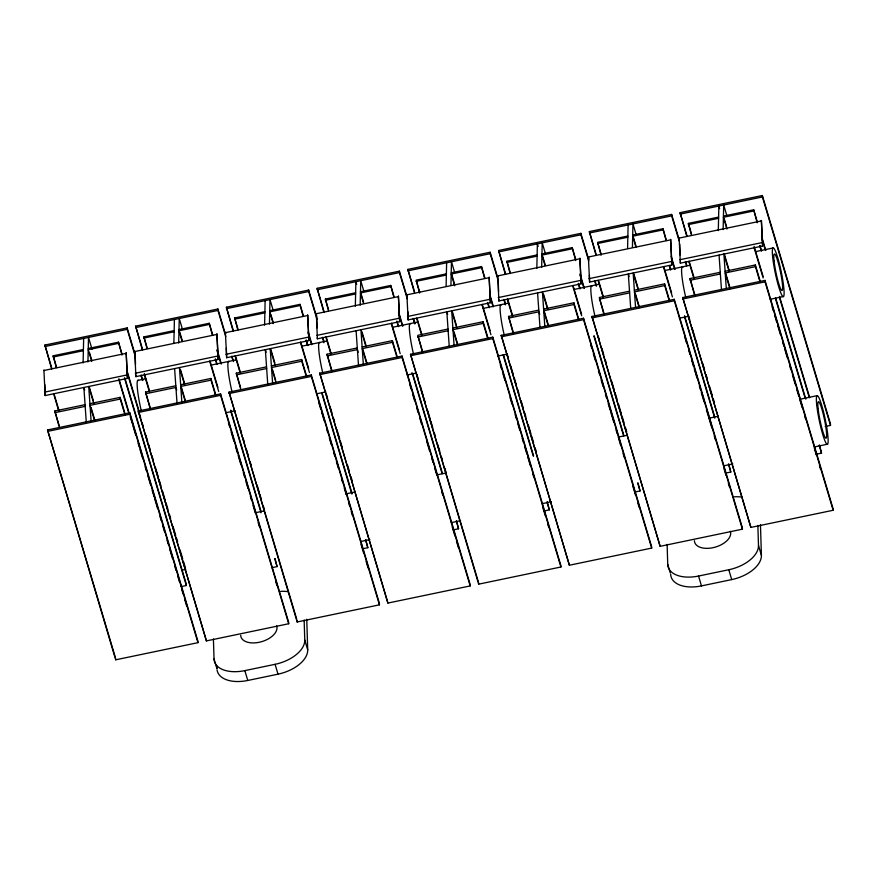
<?xml version="1.0" encoding="UTF-8"?>
<svg xmlns="http://www.w3.org/2000/svg" width="877" height="877" viewBox="0 0 877 877"><rect width="100%" height="100%" fill="white"/><g stroke="black" fill="none" stroke-linecap="round" stroke-linejoin="round"><path stroke-width="1.32" d="M56.249 367.452L53.168 355.799L83.414 349.495M83.107 362.968L83.655 338.423M87.952 361.96L88.5 337.415L92.019 349.232M121.98 355.141L118.494 342.183L88.248 348.487M146.996 348.542L143.905 336.889L174.15 330.585M173.876 342.688L174.402 319.513M178.689 343.05L179.237 318.504L182.372 329.007M212.333 334.915L209.241 323.273L178.996 329.577M237.733 329.62L234.652 317.978L264.898 311.675M264.591 325.137L265.139 300.603M269.436 324.128L269.984 299.594L273.109 310.096M303.069 316.005L299.978 304.363L269.732 310.666M328.48 310.71L325.389 299.068L355.634 292.765M355.338 306.226L355.887 281.692L356.665 284.312M360.173 305.218L360.721 280.684L363.856 291.186M393.817 297.095L390.725 285.442L360.48 291.745L363.604 302.247M419.612 293.104L416.137 280.147L446.382 273.843M446.108 285.946L446.623 262.771M450.942 284.937L451.469 261.763L454.593 272.265M484.553 278.184L481.462 266.531L451.216 272.835M509.965 272.89L506.873 261.236L537.119 254.933M536.823 268.395L537.371 243.861L538.149 246.492M541.657 267.386L542.205 242.852L545.341 253.354M575.685 260.568L572.21 247.621L541.964 253.924M601.096 255.273L597.621 242.326L627.866 236.023M627.592 248.125L628.107 224.95M632.427 247.117L632.953 223.942L636.077 234.444M666.038 240.353L662.946 228.711L632.701 235.014M691.449 235.058L688.357 223.405L718.603 217.101M718.307 230.574L718.855 206.029L719.633 208.66M723.141 229.566L723.689 205.021L726.825 215.523M757.169 222.747L753.694 209.789L723.448 216.093M127.428 378.404L126.178 352.905L127.428 378.404L45.155 395.56L43.905 370.05L44.245 370.576M218.176 359.493L216.926 333.994L218.176 359.493L135.902 376.639L134.729 351.151M308.912 340.583L307.663 315.073L308.912 340.583L226.639 357.728L225.389 332.23L225.871 333.205M399.66 321.673L398.41 296.163L399.66 321.673L317.386 338.818L316.334 313.506M490.396 302.751L489.147 277.253L490.396 302.751L408.123 319.908L406.873 294.398L407.356 295.385M581.144 283.841L579.894 258.331L581.144 283.841L498.87 300.986L497.818 275.674M671.881 264.931L670.631 239.421L671.881 264.931L589.607 282.076L588.357 256.566L588.895 259M762.628 246.009L761.379 220.511L762.628 246.009L680.355 263.166L679.105 237.656L679.434 238.182M51.6 368.811L44.902 345.056L127.176 327.91L135.003 354.165M142.337 349.901L135.639 326.145L217.913 309L225.345 333.94M233.085 330.991L226.387 307.235L308.66 290.079L316.093 315.029M323.821 312.08L317.123 288.314L399.397 271.168L407.224 297.424M414.569 293.159L407.871 269.403L490.144 252.258L497.577 277.198M505.305 274.249L498.607 250.493L580.881 233.348L588.708 259.603M596.053 255.339L589.355 231.583L671.629 214.426L679.061 239.377M686.79 236.417L680.092 212.662L762.365 195.516L830.464 423.942L830.508 425.378L825.169 426.496M44.946 346.503L127.22 329.346L127.176 327.91M135.683 327.581L217.956 310.436L217.913 309M226.43 308.671L308.704 291.526L308.66 290.079M317.167 289.761L399.441 272.604L399.397 271.168M407.915 270.84L490.188 253.694L490.144 252.258M498.651 251.929L580.925 234.784L580.881 233.348M589.399 233.019L671.672 215.874L671.629 214.426M680.135 214.109L762.409 196.952L762.365 195.516M53.135 357.005L83.381 350.701M118.472 343.389L88.226 349.693L91.723 361.445M143.883 338.083L174.128 331.78M209.208 324.468L178.963 330.772L182.076 341.23M234.619 319.173L264.865 312.87M299.956 305.558L269.71 311.861L273.207 323.613M325.367 300.263L355.613 293.959M390.693 286.647L360.447 292.951L363.56 303.398M416.104 281.353L446.349 275.049M481.44 267.726L451.195 274.041L454.692 285.792M506.851 262.431L537.097 256.128M572.177 248.816L541.931 255.119L545.045 265.567M597.588 243.521L627.833 237.218M662.924 229.906L632.679 236.209L635.792 246.656M688.335 224.611L718.581 218.307M753.661 210.995L723.415 217.299L726.923 229.05M43.85 370.511L126.124 353.354M134.598 351.589L216.86 334.444M225.334 332.679L307.608 315.534M316.082 313.769L398.344 296.623M406.818 294.847L489.092 277.702M497.566 275.937L579.829 258.792M588.303 257.027L670.576 239.881M679.05 238.116L761.313 220.96M44.519 392.151L126.792 375.005M135.266 373.24L217.54 356.084M226.003 354.319L308.276 337.174M316.75 335.409L399.024 318.263M407.487 316.498L489.761 299.342M498.235 297.577L580.508 280.432M588.971 278.667L671.245 261.521M679.719 259.756L761.992 242.611M137.711 380.399L145.725 378.732M211.105 365.106L236.461 359.822M301.852 346.196L327.209 340.912M392.589 327.274L417.945 321.991M483.337 308.364L508.693 303.08M574.073 289.454L599.429 284.17M664.821 270.533L690.177 265.249M755.557 251.622L772.911 248.005M59.241 427.099L54.812 410.984L85.069 404.681M89.903 403.672L120.149 397.369L125.214 414.35M150.373 409.493L145.56 392.074L175.806 385.77M215.95 395.428L210.897 378.458L180.651 384.762L185.321 400.427M240.726 389.267L236.297 373.153L266.553 366.849M271.388 365.841L301.633 359.537L306.698 376.518M331.857 371.673L327.044 354.242L357.29 347.939M362.135 346.93L392.381 340.627L397.434 357.608M448.037 329.028L417.781 335.332L422.593 352.762M452.872 328.02L483.117 321.716L488.182 338.697M513.341 333.841L508.528 316.422L538.774 310.107M543.619 309.099L573.865 302.795L578.919 319.776M629.522 291.197L599.265 297.5L604.078 314.931M634.356 290.188L664.602 283.885L669.666 300.866M694.825 296.02L690.013 278.59L720.258 272.287M725.104 271.278L755.349 264.975L760.403 281.955M54.933 412.661L85.179 406.358M120.149 397.369L120.27 399.046L90.024 405.349L94.716 421.103M145.681 393.751L175.926 387.448L176.705 390.068M210.897 378.458L211.006 380.136L180.761 386.439L185.453 402.181M236.417 374.841L266.663 368.537M301.633 359.537L301.754 361.214L271.508 367.529L276.2 383.271M327.165 355.919L357.41 349.616L358.189 352.247M392.381 340.627L392.49 342.304L362.245 348.607L366.937 364.361M417.901 337.009L448.147 330.706M483.117 321.716L483.238 323.394L452.992 329.697L457.684 345.439M508.649 318.099L538.895 311.795L539.673 314.415M573.865 302.795L573.975 304.483L543.729 310.787L548.037 325.214M599.386 299.178L629.631 292.874M664.602 283.885L664.722 285.562L634.477 291.866L639.169 307.619M690.133 280.267L720.379 273.964M755.349 264.975L755.459 266.652L725.213 272.955L729.905 288.708M47.544 429.938L129.818 412.793L197.906 641.219L197.95 642.666L115.687 659.811L47.544 429.938L115.249 657.059M138.281 411.028L220.555 393.883L288.654 622.308L288.697 623.744L206.424 640.901L138.281 411.028L206.424 640.901M229.029 392.118L311.302 374.972L379.39 603.398L379.434 604.834L297.171 621.979L229.029 392.118L296.733 619.228M319.765 373.207L402.039 356.051L470.138 584.477L470.182 585.924L387.908 603.069L319.765 373.207L387.908 603.069M410.513 354.286L492.786 337.141L560.874 565.566L560.918 567.002L478.656 584.159L410.513 354.286L478.217 581.407M501.249 335.376L583.523 318.23L651.622 546.656L651.666 548.092L569.392 565.237L501.249 335.376L569.392 565.237M591.997 316.465L674.27 299.309L742.359 527.746L742.402 529.182L660.14 546.327L591.997 316.465L660.14 546.327M682.734 297.544L765.007 280.399L833.106 508.824L833.15 510.271L750.876 527.417L682.734 297.544L750.876 527.417M47.588 431.385L129.862 414.229L129.818 412.793M138.325 412.464L220.598 395.319L220.555 393.883M229.072 393.554L311.346 376.408L311.302 374.972M319.809 374.643L402.083 357.487L402.039 356.051M410.557 355.722L492.83 338.577L492.786 337.141M501.293 336.812L583.567 319.666L583.523 318.23M592.041 317.902L674.314 300.756L674.27 299.309M682.777 298.991L765.051 281.835L765.007 280.399M225.729 412.771L235.069 410.82M316.465 393.85L325.816 391.909M407.213 374.939L416.553 372.988M497.95 356.029L507.301 354.078M679.434 318.198L688.785 316.246M770.181 299.287L783.523 296.503M255.141 512.793L264.481 510.852M345.878 493.883L355.218 491.931M436.625 474.972L445.965 473.021M618.11 437.141L627.45 435.2M708.846 418.23L718.186 416.279M799.594 399.32L816.936 395.702M181.89 570.171L185.836 569.348M360.502 541.548L369.842 539.596M451.238 522.626L460.578 520.686M541.986 503.716L551.326 501.765M723.47 465.884L732.81 463.944M814.207 446.974L827.548 444.19M181.079 586.614L186.341 585.518L186.297 584.082L124.852 377.976M271.815 567.704L277.077 566.608L275.082 558.605M362.563 548.794L367.825 547.697L365.819 539.695M453.299 529.872L458.561 528.776L456.566 520.774M544.047 510.962L549.309 509.866L547.303 501.863M634.784 492.052L640.046 490.956L638.05 482.953M725.531 473.142L730.793 472.045L728.787 464.043M816.268 454.22L821.53 453.124L819.535 445.121M213.407 638.96L214.032 658.934A31.133 17.584 -16.6 0 0 244.836 670.62L275.082 664.317A31.133 17.584 -16.6 0 0 304.768 640.024L304.144 620.039M667.112 544.387L667.737 564.371A31.133 17.584 -16.6 0 0 698.541 576.046L728.798 569.743A31.133 17.584 -16.6 0 0 758.484 545.461L757.86 525.476M217.068 669.94A31.133 17.584 -16.6 0 0 247.774 680.464L278.02 674.161A31.133 17.584 -16.6 0 0 307.706 649.868L306.753 619.228M670.675 574.216A31.133 17.584 -16.6 0 0 701.479 585.902L731.725 579.587A31.133 17.584 -16.6 0 0 761.411 555.305L760.458 524.665M762.409 196.952L830.508 425.378M753.694 209.789L757.213 221.607M761.521 236.034L765.818 250.471M779.51 296.404L809.635 397.456M761.839 238.423L765.347 250.175M779.368 297.193L809.35 397.774M760.041 245.582L761.609 250.833M775.696 298.092L805.831 399.178M759.701 245.703L761.258 250.954M775.356 298.213L805.097 397.994M819.184 445.253L821.53 453.124M765.051 281.835L833.15 510.271M754.11 246.338L763.111 276.54M772.111 306.731L773.284 310.666M774.851 315.917L776.803 322.484M777.592 325.104L780.333 334.301M782.679 342.173L783.852 346.119M784.641 348.739L787.371 357.926M789.728 365.808L790.901 369.743M792.468 374.994L795.198 384.181M796.765 389.432L798.728 395.998M799.506 398.629L802.247 407.816M804.593 415.698L805.766 419.634M814.382 448.509L816.334 455.075M819.469 465.577L820.642 469.513M754.154 247.774L763.154 277.976M755.459 266.652L760.162 282.405M724.227 218.724L726.573 226.595M724.249 253.771L729.346 271.026M728.995 271.146L723.909 254.089L726.288 288.467M725.882 273.887L730.157 288.259M688.357 223.405L691.493 233.907M680.092 212.662L687.14 236.297M689.169 261.269L694.255 278.338M688.818 261.401L693.904 278.458M685.715 261.686L686.888 265.632M671.672 215.874L679.105 240.813M685.365 261.817L686.538 265.753M690.013 278.59L695.077 295.571M758.484 545.461L761.411 555.305M662.946 228.711L666.476 240.517M671.168 256.27L675.082 269.392M671.486 258.638L674.61 269.086M688.62 316.115L689.793 320.028M692.128 327.866L694.858 337.009M695.636 339.618L697.577 346.152M702.641 363.133L704.593 369.666M706.149 374.885L707.311 378.809M709.646 386.647L712.376 395.79M713.154 398.399L714.327 402.313M669.688 265.808L670.872 269.743M684.564 315.687L714.7 416.772M669.348 265.928L670.521 269.864M684.608 317.134L714.744 418.219M728.447 464.163L730.793 472.045M674.314 300.756L742.402 529.182M663.757 266.564L671.585 292.819M684.498 336.143L686.461 342.71M688.807 350.592L689.98 354.527M691.547 359.778L693.499 366.345M694.288 368.965L697.029 378.151M699.375 386.033L700.548 389.969M701.326 392.6L704.067 401.787M706.413 409.658L708.375 416.224M709.153 418.855L711.894 428.042M714.24 435.924L715.424 439.859M724.029 468.735L725.981 475.301M728.338 483.183L729.511 487.119M663.407 266.696L672.418 296.886M664.722 285.562L669.414 301.315M633.095 236.319L636.22 246.821M728.798 569.743L731.725 579.587M633.896 273.997L638.204 288.621M638.248 290.068L633.161 272.999L635.551 307.378M635.529 294.113L639.026 305.865M629.105 276.628L628.327 274.008L630.706 308.397M698.541 576.046L701.479 585.902M598.004 243.631L601.14 254.133M589.355 231.583L596.009 253.891M598.816 281.495L603.124 295.944M598.081 280.311L603.168 297.38M594.968 280.607L596.535 285.858M580.925 234.784L588.752 261.039M594.628 280.728L596.185 285.979M599.66 298.805L603.946 313.177M667.737 564.371L670.302 572.988M572.21 247.621L575.729 259.428M580.037 273.865L584.334 288.303M579.971 274.94L583.863 288.007M598.267 336.329L599.44 340.254M601.775 348.081L603.727 354.615M605.283 359.844L606.446 363.758M611.51 380.739L614.24 389.881M615.018 392.49L616.959 399.024M618.515 404.253L621.245 413.396M622.023 416.005L623.975 422.539M625.531 427.757L626.693 431.681M578.557 283.403L580.125 288.654M594.211 335.913L623.953 435.694M578.217 283.534L579.774 288.785M593.872 336.044L623.613 435.814M637.7 483.074L640.046 490.956M583.567 319.666L651.666 548.092M573.021 285.485L581.626 314.361M590.627 344.562L591.8 348.498M593.367 353.749L595.319 360.315M598.454 370.818L599.627 374.753M601.194 380.004L603.146 386.571M605.503 394.442L606.676 398.377M608.243 403.628L610.195 410.195M610.984 412.826L613.714 422.012M616.071 429.894L617.244 433.83M618.811 439.081L620.763 445.648M623.108 453.519L624.281 457.454M632.898 486.34L635.639 495.527M637.985 503.409L639.158 507.344M572.67 285.606L581.67 315.797M573.975 304.483L578.677 320.226M542.742 256.544L545.088 264.426M543.543 294.223L547.862 308.847M547.511 308.978L542.424 291.909L544.803 326.299M544.398 311.719L548.673 326.08M506.873 261.236L510.008 271.738M498.607 250.493L505.656 274.117M507.684 299.101L512.771 316.169M507.334 299.221L512.42 316.29M504.231 299.517L505.404 303.453M490.188 253.694L498.399 281.265M503.88 299.649L505.448 304.9M508.528 316.422L513.593 333.403M481.462 266.531L484.992 278.349M489.684 294.091L493.203 305.909M489.618 295.165L493.126 306.917M507.136 353.935L508.309 357.86M510.644 365.698L513.374 374.841M514.152 377.45L516.093 383.983M517.649 389.202L518.822 393.126M521.157 400.964L523.109 407.487M524.665 412.716L525.827 416.63M528.162 424.468L530.892 433.611M531.67 436.231L533.622 442.753M535.178 447.983L536.34 451.896M488.204 303.628L489.388 307.564M503.475 354.834L533.611 455.919M487.469 302.444L489.037 307.695M503.124 354.955L533.26 456.04M546.963 501.995L549.309 509.866M492.83 338.577L560.918 567.002M482.273 304.396L490.1 330.651M500.274 364.788L501.447 368.724M503.014 373.975L504.977 380.541M510.063 397.599L512.015 404.165M515.15 414.668L516.323 418.603M517.89 423.865L519.842 430.421M522.199 438.303L523.372 442.238M524.928 447.489L526.891 454.056M527.669 456.676L530.41 465.873M532.756 473.744L533.94 477.68M542.545 506.566L545.286 515.753M547.632 523.635L548.805 527.57M481.922 304.516L490.934 334.718M483.238 323.394L487.93 339.136M451.611 274.15L454.735 284.652M452.411 311.817L456.336 325.137M456.764 327.888L451.677 310.82L454.067 345.209M454.045 331.934L457.542 343.696M447.621 314.459L446.842 311.828L449.221 346.218M416.52 281.462L419.655 291.964M407.871 269.403L414.525 291.723M417.331 319.327L422.023 335.08M416.597 318.143L421.684 335.2M413.484 318.428L415.051 323.679M399.441 272.604L407.268 298.871M413.144 318.559L414.7 323.81M418.176 336.636L422.462 351.008M390.725 285.442L394.244 297.259M398.553 311.697L402.85 326.134M398.487 312.771L402.379 325.827M416.783 374.161L417.956 378.075M420.291 385.913L423.021 395.056M423.799 397.665L424.961 401.589M427.296 409.427L430.026 418.57M430.804 421.179L432.756 427.713M434.312 432.931L435.474 436.856M437.809 444.694L439.761 451.216M441.317 456.446L442.49 460.359M444.825 468.197L445.987 472.122M397.073 321.234L398.64 326.485M412.727 373.745L442.468 473.514M396.733 321.355L398.29 326.606M411.993 372.561L442.129 473.646M456.215 520.905L458.561 528.776M402.083 357.487L470.182 585.924M391.537 323.306L399.364 349.561M409.921 385.014L411.105 388.95M412.661 394.201L414.624 400.767M416.97 408.638L418.143 412.574M419.71 417.825L421.662 424.391M426.759 441.46L429.5 450.646M431.846 458.528L433.019 462.464M434.586 467.715L436.538 474.282M441.624 491.35L442.797 495.286M452.192 526.792L454.933 535.979M456.5 541.23L458.452 547.796M391.186 323.438L400.186 353.628M392.49 342.304L396.799 356.742M362.058 332.043L365.983 345.363M366.027 346.81L360.94 329.741L363.319 364.119M362.914 349.539L367.189 363.911M325.389 299.068L328.524 309.559M317.123 288.314L324.172 311.949M326.2 336.921L330.892 352.675M325.849 337.053L330.936 354.122M322.747 337.349L323.92 341.285M308.704 291.526L316.915 319.096M322.396 337.47L323.964 342.721M327.044 354.242L332.109 371.223M299.978 304.363L303.508 316.169M308.2 331.923L311.719 343.729M308.134 332.986L311.642 344.738M326.43 394.376L327.603 398.301M329.938 406.128L331.89 412.661M333.446 417.89L334.608 421.804M336.943 429.642L339.673 438.785M340.451 441.394L342.403 447.928M347.456 464.909L349.408 471.442M350.964 476.66L352.137 480.585M306.336 340.144L307.904 345.395M321.991 392.655L352.126 493.74M305.985 340.276L307.553 345.527M321.64 392.786L351.776 493.872M365.479 539.815L367.825 547.697M311.346 376.408L379.434 604.834M300.789 342.216L308.616 368.483M318.789 402.609L320.752 409.175M321.53 411.795L324.271 420.993M326.617 428.864L327.79 432.799M329.357 438.062L331.32 444.617M333.666 452.499L334.839 456.435M336.406 461.686L338.358 468.252M341.493 478.754L342.666 482.69M344.233 487.941L346.185 494.507M348.542 502.378L349.715 506.325M351.271 511.576L352.455 515.512M361.061 544.398L363.802 553.584M366.147 561.455L368.11 568.022M300.438 342.348L309.449 372.539M301.754 361.214L306.446 376.967M270.905 314.602L273.251 322.473M270.927 349.649L274.852 362.968M275.279 365.72L270.193 348.651L272.583 383.041M272.561 369.765L275.674 380.212M266.137 352.291L265.358 349.66L267.737 384.049M234.652 317.978L238.171 329.785M226.387 307.235L233.041 329.555M235.847 357.147L240.539 372.9M235.113 355.963L240.199 373.032M231.999 356.259L233.567 361.51M217.956 310.436L225.784 336.691M231.66 356.38L232.833 360.326M236.297 373.153L240.583 387.524M304.768 640.024L307.706 649.868M209.241 323.273L212.76 335.08M217.068 349.517L221.366 363.955M217.003 350.592L220.894 363.659M239.585 426.354L241.537 432.887M243.093 438.105L244.255 442.03M246.59 449.868L248.542 456.391M250.098 461.62L251.271 465.534M257.104 485.134L259.055 491.657M259.833 494.277L261.006 498.191M263.341 506.029L264.503 509.943M215.589 359.055L217.156 364.306M230.859 410.261L260.984 511.346M215.249 359.186L216.805 364.437M230.508 410.381L261.039 512.782M274.731 558.726L277.077 566.608M220.598 395.319L288.697 623.744M210.052 361.138L217.88 387.393M228.437 422.835L229.621 426.77M231.177 432.021L233.918 441.219M235.485 446.47L237.448 453.036M238.226 455.656L240.967 464.843M243.313 472.725L244.486 476.66M246.053 481.911L248.016 488.478M250.362 496.349L251.535 500.296M253.102 505.547L255.054 512.102M258.189 522.615L259.362 526.551M275.795 581.681L276.968 585.628M209.702 361.258L218.702 391.46M211.006 380.136L215.314 394.573M179.774 332.208L182.12 340.079M275.082 664.317L278.02 674.161M180.574 369.875L184.499 383.194M184.543 384.63L179.456 367.562L181.835 401.951M244.836 670.62L247.774 680.464M143.905 336.889L147.04 347.391M135.639 326.145L142.688 349.78M144.321 373.438L149.408 390.506M144.365 374.874L149.452 391.942M141.263 375.17L142.83 380.421M127.22 329.346L135.431 356.917M140.912 375.301L142.48 380.552M145.56 392.074L150.23 407.75M214.032 658.934L216.959 668.789L216.882 666.125M118.494 342.183L122.024 354.001M126.716 369.743L139.235 411.741M126.65 370.818L140.671 417.836M142.227 423.065L143.389 426.978M145.725 434.817L147.676 441.35M148.454 443.959L150.405 450.493M151.962 455.711L153.124 459.636M155.459 467.474L158.189 476.617M158.967 479.226L160.919 485.759M162.475 490.977L165.194 500.12M165.972 502.74L167.924 509.263M169.48 514.492L170.653 518.406M172.988 526.244L175.707 535.387M176.485 538.007L177.658 541.92M179.993 549.758L182.723 558.901M183.501 561.51L185.442 568.044M124.501 378.097L186.341 585.518M129.862 414.229L197.95 642.666M118.91 378.732L129.094 412.87M130.267 416.805L132.219 423.372M133.008 425.992L135.738 435.189M138.095 443.06L139.268 447.007M140.046 449.627L142.787 458.814M145.133 466.696L146.306 470.631M147.873 475.882L150.614 485.069M152.181 490.32L154.133 496.886M154.922 499.517L157.663 508.704M160.009 516.575L161.182 520.521M162.749 525.772L164.701 532.339M167.058 540.21L168.231 544.146M169.787 549.397L172.528 558.594M174.885 566.465L176.058 570.401M177.614 575.652L179.577 582.218M181.923 590.1L183.096 594.036M184.663 599.287L186.626 605.854M118.954 380.18L128.744 412.99M120.27 399.046L124.962 414.799M89.421 352.433L91.767 360.304M89.443 387.481L93.368 400.789M93.795 403.541L88.709 386.483L91.098 420.861M91.076 407.586L94.968 420.653M84.652 390.112L83.874 387.491L86.253 421.87M53.168 355.799L56.687 367.616M44.902 345.056L51.94 368.691M53.968 393.663L59.055 410.732M53.629 393.795L58.715 410.864M54.812 410.984L59.099 425.356M719.063 255.097L721.453 289.476M537.579 292.918L539.969 327.307M356.095 330.75L358.485 365.128M174.611 368.57L177.001 402.96M679.763 244.135L680.092 254.966M680.311 261.719L680.355 263.166M589.399 275.225L589.607 282.076M498.235 280.618L498.564 291.438M498.827 299.55L498.87 300.986M478.601 582.712L478.656 584.159M407.871 311.697L408.123 319.908M316.663 315.731L317.046 327.91M317.342 337.382L317.386 338.818M297.117 620.543L297.171 621.979M226.343 348.18L226.639 357.728M135.135 352.126L135.518 364.383M135.858 375.203L135.902 376.639M115.632 658.375L115.687 659.811M44.815 384.652L45.155 395.56M413.56 354.286A24.907 3.037 78.2 0 1 410.776 323.81M322.824 373.196A24.907 3.037 78.2 0 1 320.039 342.721M232.076 392.118A24.907 3.037 78.2 0 1 229.292 361.642M595.044 316.465A24.907 3.037 78.2 0 1 592.26 285.99M504.308 335.376A24.907 3.037 78.2 0 1 501.523 304.9M276.65 625.893A18.68 10.557 -16.6 0 1 260.754 641.92A18.68 10.557 -16.6 0 1 240.693 635.277M280.695 591.361A31.133 17.584 -16.6 0 1 288.04 591.635M685.792 297.544A24.907 3.037 78.2 0 1 683.008 267.068M141.34 411.028A24.907 3.037 78.2 0 1 138.555 380.552M730.366 531.33A18.68 10.557 -16.6 0 1 714.47 547.347A18.68 10.557 -16.6 0 1 694.398 540.714M734.4 496.788A31.133 17.584 -16.6 0 1 741.756 497.073M772.659 256.961A24.907 3.037 78.2 0 0 782.69 296.349A24.907 3.037 78.2 0 0 779.302 263.451A24.907 3.037 78.2 0 0 772.659 256.961M774.062 260.809A18.636 2.269 78.2 0 0 781.56 290.287A18.636 2.269 78.2 0 0 779.028 265.665A18.636 2.269 78.2 0 0 774.062 260.809M816.695 404.648A24.907 3.037 78.2 0 0 826.715 444.047A24.907 3.037 78.2 0 0 823.328 411.149A24.907 3.037 78.2 0 0 816.695 404.648M818.088 408.496A18.636 2.269 78.2 0 0 825.586 437.985A18.636 2.269 78.2 0 0 823.054 413.363A18.636 2.269 78.2 0 0 818.088 408.496"/></g></svg>
